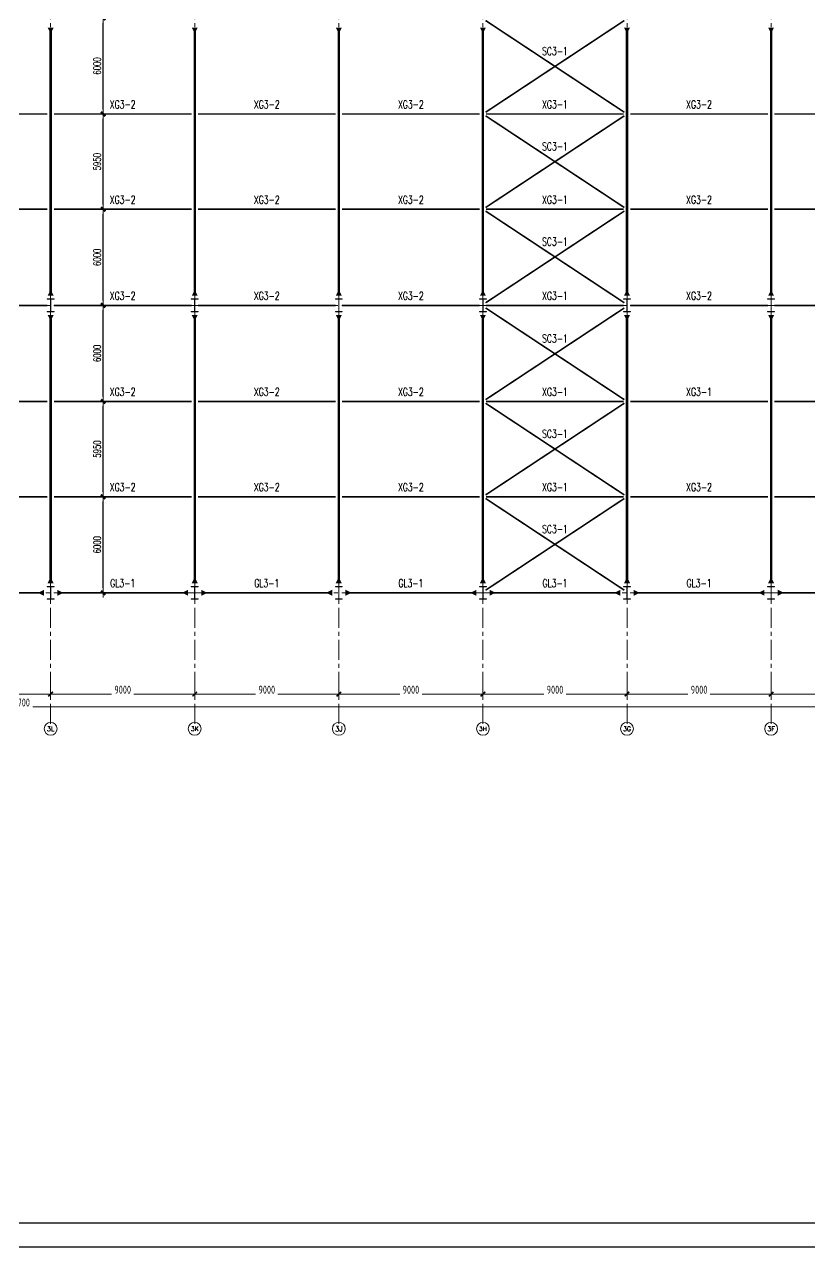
# Model space of a CAD drawing. Extents: x -1201378 to 2367219, y -619313 to 244905.
# Drawn here: x 424606 to 473642, y -296140 to -219754 of the extents above; entities that cross this region are included whole.
import ezdxf
from ezdxf.enums import TextEntityAlignment as Align

# ---------------------------------------------------------------- set-up
doc = ezdxf.new("R2010")
doc.units = 0
doc.header["$LTSCALE"] = 1000
doc.linetypes.add('CENTER', pattern=[2, 1.25, -0.25, 0.25, -0.25])
doc.layers.get('0').update_dxf_attribs({"linetype": 'CONTINUOUS'})
doc.layers.get('Defpoints').update_dxf_attribs({"linetype": 'CONTINUOUS'})
doc.layers.add('0-cxFrame', color=155, linetype='CONTINUOUS')
doc.layers.add('A-WINDOW', color=140, linetype='CONTINUOUS')
for name, color, linetype, lineweight in [('0-cxText', 131, 'CONTINUOUS', 25), ('S-axis', 111, 'CONTINUOUS', 0), ('S-bea', 40, 'CONTINUOUS', 0), ('S-col', 2, 'CONTINUOUS', 0), ('S-dim', 81, 'CONTINUOUS', 0), ('S-dote', 5, 'CENTER', 0), ('THIN', 7, 'CONTINUOUS', 0), ('柱间支撑', 6, 'CENTER', 0), ('梁', 4, 'CONTINUOUS', 18)]:
    doc.layers.add(name, color=color, linetype=linetype, lineweight=lineweight)
doc.styles.add('_TCH_AXIS', font='COMPLEX', dxfattribs={"bigfont": 'GBCBIG'})
doc.styles.add('cx_tuming', font='simhei.ttf')
doc.styles.add('cx_tuqian1', font='')
doc.styles.add('SS1', font='tj-romans1.shx', dxfattribs={"width": 0.7, "bigfont": 'tj-hztxt1.shx'})
doc.styles.add('TSSD_Dimension', font='tssdeng.shx', dxfattribs={"width": 0.7, "bigfont": 'hztxt.shx'})
doc.styles.add('TSSD_Rein', font='tj-romans1.shx', dxfattribs={"width": 0.7, "bigfont": 'tj-hztxt.shx'})
doc.styles.add('黑体', font='simhei.ttf', dxfattribs={"width": 0.8})
doc.styles.get('cx_tuqian1').set_extended_font_data('SimSun')
doc.dimstyles.new('S-150-ARCHI', dxfattribs={"dimscale": 150, "dimtxt": 3, "dimasz": 2, "dimexe": 2, "dimexo": 2, "dimgap": 1, "dimtad": 1, "dimdec": 0, "dimzin": 0, "dimdsep": 46, "dimtxsty": 'SS1', "dimblk1": 'TT', "dimblk2": 'TT', "dimsah": 1, "dimcen": 1, "dimclrd": 256, "dimclre": 256, "dimclrt": 256, "dimadec": 0, "dimazin": 0, "dimtfac": 1, "dimtdec": 0, "dimtix": 1, "dimtmove": 2, "dimatfit": 0, "dimldrblk": 'TT', "dimfxl": 2, "dimtolj": 1, "dimtzin": 0, "dimarcsym": 0})
doc.dimstyles.new('TSSD_200_200', dxfattribs={"dimtxt": 500, "dimasz": 200, "dimexe": 200, "dimexo": 500, "dimgap": 200, "dimtad": 1, "dimdec": 0, "dimzin": 0, "dimdsep": 46, "dimtxsty": 'TSSD_Dimension', "dimblk": 'ARCHTICK', "dimcen": 0, "dimdle": 200, "dimclrt": 7, "dimadec": 0, "dimazin": 0, "dimtfac": 1, "dimtdec": 0, "dimtix": 1, "dimtmove": 2, "dimatfit": 3, "dimfxl": 1, "dimtolj": 1, "dimtzin": 0, "dimarcsym": 0})

# ---------------------------------------------------------------- blocks, each defined once
blk = doc.blocks.new('w42343243')
at = {"layer": 'S-col'}
blk.add_lwpolyline([(-165069, 621020), (-164639, 621020), (-164639, 621002), (-164848, 621002), (-164848, 620238), (-164639, 620238), (-164639, 620220), (-165069, 620220), (-165069, 620238), (-164860, 620238), (-164860, 621002), (-165069, 621002)], close=True, dxfattribs=at)
blk = doc.blocks.new('42343')
at = {"layer": 'A-WINDOW'}
for p in [(-54000, -53750), (-45000, -53750), (-36000, -53750), (-27000, -53750), (-18000, -53750), (-9000, -53750), (-54000, -71700), (-45000, -71700), (-36000, -71700), (-27000, -71700), (-18000, -71700), (-9000, -71700)]:
    blk.add_blockref('w42343243', p, dxfattribs=at)
blk = doc.blocks.new('_ArchTick')
at = {"color": 0, "linetype": 'ByBlock', "const_width": 0.5}
blk.add_lwpolyline([(-0.71, -0.71), (0.71, 0.71)], dxfattribs=at)
blk = doc.blocks.new('*D497')
at = {"layer": 'Defpoints', "color": 0, "transparency": 16777216}
for p in [(-182758, -360718), (-173758, -360718), (-173758, -361576)]:
    blk.add_point(p, dxfattribs=at)
at = {"layer": 'S-axis', "color": 0, "lineweight": -2, "transparency": 16777216}
for p, q in [((-182758, -361218), (-182758, -361776)), ((-173758, -361218), (-173758, -361776)), ((-182958, -361576), (-178957, -361576)), ((-173558, -361576), (-177560, -361576))]:
    blk.add_line(p, q, dxfattribs=at)
at = {"layer": 'S-axis', "color": 0, "lineweight": -2, "transparency": 16777216, "xscale": 200, "yscale": 200, "zscale": 200, "rotation": 180}
blk.add_blockref('_ArchTick', (-182758, -361576), dxfattribs=at)
at = {"layer": 'S-axis', "color": 0, "lineweight": -2, "transparency": 16777216, "xscale": 200, "yscale": 200, "zscale": 200}
blk.add_blockref('_ArchTick', (-173758, -361576), dxfattribs=at)
at = {"layer": 'S-axis', "color": 7, "transparency": 16777216, "insert": (-178258, -361301), "char_height": 500, "attachment_point": 5, "style": 'TSSD_Dimension'}
blk.add_mtext('\\A1;9000', dxfattribs=at)
blk = doc.blocks.new('*D498')
at = {"layer": 'Defpoints', "color": 0, "transparency": 16777216}
for p in [(-173758, -360718), (-164758, -360718), (-164758, -361576)]:
    blk.add_point(p, dxfattribs=at)
at = {"layer": 'S-axis', "color": 0, "lineweight": -2, "transparency": 16777216}
for p, q in [((-173758, -361218), (-173758, -361776)), ((-164758, -361218), (-164758, -361776)), ((-173958, -361576), (-169957, -361576)), ((-164558, -361576), (-168560, -361576))]:
    blk.add_line(p, q, dxfattribs=at)
at = {"layer": 'S-axis', "color": 0, "lineweight": -2, "transparency": 16777216, "xscale": 200, "yscale": 200, "zscale": 200, "rotation": 180}
blk.add_blockref('_ArchTick', (-173758, -361576), dxfattribs=at)
at = {"layer": 'S-axis', "color": 0, "lineweight": -2, "transparency": 16777216, "xscale": 200, "yscale": 200, "zscale": 200}
blk.add_blockref('_ArchTick', (-164758, -361576), dxfattribs=at)
at = {"layer": 'S-axis', "color": 7, "transparency": 16777216, "insert": (-169258, -361301), "char_height": 500, "attachment_point": 5, "style": 'TSSD_Dimension'}
blk.add_mtext('\\A1;9000', dxfattribs=at)
blk = doc.blocks.new('*D499')
at = {"layer": 'Defpoints', "color": 0, "transparency": 16777216}
for p in [(-164758, -360718), (-155758, -360718), (-155758, -361576)]:
    blk.add_point(p, dxfattribs=at)
at = {"layer": 'S-axis', "color": 0, "lineweight": -2, "transparency": 16777216}
for p, q in [((-164758, -361218), (-164758, -361776)), ((-155758, -361218), (-155758, -361776)), ((-164958, -361576), (-160957, -361576)), ((-155558, -361576), (-159560, -361576))]:
    blk.add_line(p, q, dxfattribs=at)
at = {"layer": 'S-axis', "color": 0, "lineweight": -2, "transparency": 16777216, "xscale": 200, "yscale": 200, "zscale": 200, "rotation": 180}
blk.add_blockref('_ArchTick', (-164758, -361576), dxfattribs=at)
at = {"layer": 'S-axis', "color": 0, "lineweight": -2, "transparency": 16777216, "xscale": 200, "yscale": 200, "zscale": 200}
blk.add_blockref('_ArchTick', (-155758, -361576), dxfattribs=at)
at = {"layer": 'S-axis', "color": 7, "transparency": 16777216, "insert": (-160258, -361301), "char_height": 500, "attachment_point": 5, "style": 'TSSD_Dimension'}
blk.add_mtext('\\A1;9000', dxfattribs=at)
blk = doc.blocks.new('*D500')
at = {"layer": 'Defpoints', "color": 0, "transparency": 16777216}
for p in [(-155758, -360718), (-146758, -360718), (-146758, -361576)]:
    blk.add_point(p, dxfattribs=at)
at = {"layer": 'S-axis', "color": 0, "lineweight": -2, "transparency": 16777216}
for p, q in [((-155758, -361218), (-155758, -361776)), ((-146758, -361218), (-146758, -361776)), ((-155958, -361576), (-151957, -361576)), ((-146558, -361576), (-150560, -361576))]:
    blk.add_line(p, q, dxfattribs=at)
at = {"layer": 'S-axis', "color": 0, "lineweight": -2, "transparency": 16777216, "xscale": 200, "yscale": 200, "zscale": 200, "rotation": 180}
blk.add_blockref('_ArchTick', (-155758, -361576), dxfattribs=at)
at = {"layer": 'S-axis', "color": 0, "lineweight": -2, "transparency": 16777216, "xscale": 200, "yscale": 200, "zscale": 200}
blk.add_blockref('_ArchTick', (-146758, -361576), dxfattribs=at)
at = {"layer": 'S-axis', "color": 7, "transparency": 16777216, "insert": (-151258, -361301), "char_height": 500, "attachment_point": 5, "style": 'TSSD_Dimension'}
blk.add_mtext('\\A1;9000', dxfattribs=at)
blk = doc.blocks.new('*D501')
at = {"layer": 'Defpoints', "color": 0, "transparency": 16777216}
for p in [(-146758, -360718), (-137758, -360718), (-137758, -361576)]:
    blk.add_point(p, dxfattribs=at)
at = {"layer": 'S-axis', "color": 0, "lineweight": -2, "transparency": 16777216}
for p, q in [((-146758, -361218), (-146758, -361776)), ((-137758, -361218), (-137758, -361776)), ((-146958, -361576), (-142957, -361576)), ((-137558, -361576), (-141560, -361576))]:
    blk.add_line(p, q, dxfattribs=at)
at = {"layer": 'S-axis', "color": 0, "lineweight": -2, "transparency": 16777216, "xscale": 200, "yscale": 200, "zscale": 200, "rotation": 180}
blk.add_blockref('_ArchTick', (-146758, -361576), dxfattribs=at)
at = {"layer": 'S-axis', "color": 0, "lineweight": -2, "transparency": 16777216, "xscale": 200, "yscale": 200, "zscale": 200}
blk.add_blockref('_ArchTick', (-137758, -361576), dxfattribs=at)
at = {"layer": 'S-axis', "color": 7, "transparency": 16777216, "insert": (-142258, -361301), "char_height": 500, "attachment_point": 5, "style": 'TSSD_Dimension'}
blk.add_mtext('\\A1;9000', dxfattribs=at)
blk = doc.blocks.new('*D502')
at = {"layer": 'Defpoints', "color": 0, "transparency": 16777216}
for p in [(-137758, -360718), (-128758, -360718), (-128758, -361576)]:
    blk.add_point(p, dxfattribs=at)
at = {"layer": 'S-axis', "color": 0, "lineweight": -2, "transparency": 16777216}
for p, q in [((-137758, -361218), (-137758, -361776)), ((-128758, -361218), (-128758, -361776)), ((-137958, -361576), (-133957, -361576)), ((-128558, -361576), (-132560, -361576))]:
    blk.add_line(p, q, dxfattribs=at)
at = {"layer": 'S-axis', "color": 0, "lineweight": -2, "transparency": 16777216, "xscale": 200, "yscale": 200, "zscale": 200, "rotation": 180}
blk.add_blockref('_ArchTick', (-137758, -361576), dxfattribs=at)
at = {"layer": 'S-axis', "color": 0, "lineweight": -2, "transparency": 16777216, "xscale": 200, "yscale": 200, "zscale": 200}
blk.add_blockref('_ArchTick', (-128758, -361576), dxfattribs=at)
at = {"layer": 'S-axis', "color": 7, "transparency": 16777216, "insert": (-133258, -361301), "char_height": 500, "attachment_point": 5, "style": 'TSSD_Dimension'}
blk.add_mtext('\\A1;9000', dxfattribs=at)
blk = doc.blocks.new('*D503')
at = {"layer": 'Defpoints', "color": 0, "transparency": 16777216}
for p in [(-128758, -360718), (-119758, -360718), (-119758, -361576)]:
    blk.add_point(p, dxfattribs=at)
at = {"layer": 'S-axis', "color": 0, "lineweight": -2, "transparency": 16777216}
for p, q in [((-128758, -361218), (-128758, -361776)), ((-119758, -361218), (-119758, -361776)), ((-128958, -361576), (-124957, -361576)), ((-119558, -361576), (-123560, -361576))]:
    blk.add_line(p, q, dxfattribs=at)
at = {"layer": 'S-axis', "color": 0, "lineweight": -2, "transparency": 16777216, "xscale": 200, "yscale": 200, "zscale": 200, "rotation": 180}
blk.add_blockref('_ArchTick', (-128758, -361576), dxfattribs=at)
at = {"layer": 'S-axis', "color": 0, "lineweight": -2, "transparency": 16777216, "xscale": 200, "yscale": 200, "zscale": 200}
blk.add_blockref('_ArchTick', (-119758, -361576), dxfattribs=at)
at = {"layer": 'S-axis', "color": 7, "transparency": 16777216, "insert": (-124258, -361301), "char_height": 500, "attachment_point": 5, "style": 'TSSD_Dimension'}
blk.add_mtext('\\A1;9000', dxfattribs=at)
blk = doc.blocks.new('*D458')
at = {"layer": 'Defpoints', "color": 0, "transparency": 16777216}
for p in [(-268658, -360818), (-82958, -360818), (-82958, -362376)]:
    blk.add_point(p, dxfattribs=at)
at = {"layer": 'S-axis', "color": 0, "lineweight": -2, "transparency": 16777216}
for p, q in [((-268658, -361318), (-268658, -362576)), ((-82958, -361318), (-82958, -362576)), ((-268858, -362376), (-176749, -362376)), ((-82758, -362376), (-174868, -362376))]:
    blk.add_line(p, q, dxfattribs=at)
at = {"layer": 'S-axis', "color": 0, "lineweight": -2, "transparency": 16777216, "xscale": 200, "yscale": 200, "zscale": 200, "rotation": 180}
blk.add_blockref('_ArchTick', (-268658, -362376), dxfattribs=at)
at = {"layer": 'S-axis', "color": 0, "lineweight": -2, "transparency": 16777216, "xscale": 200, "yscale": 200, "zscale": 200}
blk.add_blockref('_ArchTick', (-82958, -362376), dxfattribs=at)
at = {"layer": 'S-axis', "color": 7, "transparency": 16777216, "insert": (-175808, -362101), "char_height": 500, "attachment_point": 5, "style": 'TSSD_Dimension'}
blk.add_mtext('\\A1;185700', dxfattribs=at)
blk = doc.blocks.new('TK22.A0 L(Dragon)')
at = {"layer": '0-cxFrame', "color": 7, "const_width": 0.5}
blk.add_lwpolyline([(0, 0), (-1486, 0), (-1486, 841), (0, 841)], close=True, dxfattribs=at)
at = {"layer": '0-cxFrame', "const_width": 0.5}
blk.add_lwpolyline([(-80, 10), (-1466, 10), (-1466, 831), (-80, 831)], close=True, dxfattribs=at)
at = {"style": '黑体', "flags": 4}
blk.add_attdef('图幅', text='', height=3.3, dxfattribs=at).set_placement((-40, 3), align=Align.RIGHT)
at = {"layer": '0-cxText', "flags": 4}
for tag, height, style, p in [('建设单位', 3.5, 'cx_tuming', (-45, 240)), ('项目名称', 3.5, 'cx_tuming', (-45, 210)), ('子项名称', 3.5, 'cx_tuming', (-45, 180)), ('工程编号', 3.3, 'cx_tuqian1', (-35, 165)), ('图名1', 3.5, 'cx_tuming', (-45, 87)), ('图名2', 3.5, 'cx_tuming', (-45, 79)), ('图名3', 3.5, 'cx_tuming', (-45, 71)), ('出图日期', 3.3, 'cx_tuqian1', (-39, 60)), ('专业', 3.3, 'cx_tuqian1', (-55, 52)), ('图号', 3.3, 'cx_tuqian1', (-55, 44)), ('版次', 3.3, 'cx_tuqian1', (-20, 44))]:
    blk.add_attdef(tag, text='', height=height, dxfattribs=dict(at, style=style)).set_placement(p, align=Align.MIDDLE)
at = {"layer": 'Defpoints', "color": 6, "flags": 4}
for tag, height, style, p in [('tufu', 3.3, '黑体', (-12, 12)), ('dwfname', 4, 'cx_tuqian1', (-80, 3))]:
    blk.add_attdef(tag, text='', height=height, dxfattribs=dict(at, style=style)).set_placement(p, align=Align.RIGHT)
blk = doc.blocks.new('TT')
blk.add_line((-0.97, 0), (0.97, 0))
at = {"const_width": 0.45}
blk.add_lwpolyline([(-0.44, -0.44), (0.44, 0.44)], dxfattribs=at)
blk = doc.blocks.new('*D5958')
at = {"layer": 'Defpoints', "color": 0, "transparency": 16777216}
for p in [(429523, -249248), (430742, -249248), (430742, -255248)]:
    blk.add_point(p, dxfattribs=at)
at = {"layer": 'S-dim', "lineweight": -2, "transparency": 16777216}
for p, q in [((430442, -249248), (429223, -249248)), ((429523, -254948), (429523, -249548)), ((430442, -255248), (429223, -255248))]:
    blk.add_line(p, q, dxfattribs=at)
at = {"layer": 'S-dim', "lineweight": -2, "transparency": 16777216, "xscale": 300, "yscale": 300, "zscale": 300}
for p, rotation in [((429523, -249248), 90), ((429523, -255248), 270)]:
    blk.add_blockref('TT', p, dxfattribs=dict(at, rotation=rotation))
at = {"layer": 'S-dim', "transparency": 16777216, "insert": (429148, -252248), "char_height": 450, "attachment_point": 5, "rotation": 90, "style": 'SS1'}
blk.add_mtext('\\A1;6000', dxfattribs=at)
blk = doc.blocks.new('*D5959')
at = {"layer": 'Defpoints', "color": 0, "transparency": 16777216}
for p in [(429523, -243298), (430742, -243298), (430742, -249248)]:
    blk.add_point(p, dxfattribs=at)
at = {"layer": 'S-dim', "lineweight": -2, "transparency": 16777216}
for p, q in [((430442, -243298), (429223, -243298)), ((429523, -248948), (429523, -243598)), ((430442, -249248), (429223, -249248))]:
    blk.add_line(p, q, dxfattribs=at)
at = {"layer": 'S-dim', "lineweight": -2, "transparency": 16777216, "xscale": 300, "yscale": 300, "zscale": 300}
for p, rotation in [((429523, -243298), 90), ((429523, -249248), 270)]:
    blk.add_blockref('TT', p, dxfattribs=dict(at, rotation=rotation))
at = {"layer": 'S-dim', "transparency": 16777216, "insert": (429148, -246273), "char_height": 450, "attachment_point": 5, "rotation": 90, "style": 'SS1'}
blk.add_mtext('\\A1;5950', dxfattribs=at)
blk = doc.blocks.new('*D5960')
at = {"layer": 'Defpoints', "color": 0, "transparency": 16777216}
for p in [(429523, -237298), (430742, -237298), (430742, -243298)]:
    blk.add_point(p, dxfattribs=at)
at = {"layer": 'S-dim', "lineweight": -2, "transparency": 16777216}
for p, q in [((430442, -237298), (429223, -237298)), ((429523, -242998), (429523, -237598)), ((430442, -243298), (429223, -243298))]:
    blk.add_line(p, q, dxfattribs=at)
at = {"layer": 'S-dim', "lineweight": -2, "transparency": 16777216, "xscale": 300, "yscale": 300, "zscale": 300}
for p, rotation in [((429523, -237298), 90), ((429523, -243298), 270)]:
    blk.add_blockref('TT', p, dxfattribs=dict(at, rotation=rotation))
at = {"layer": 'S-dim', "transparency": 16777216, "insert": (429148, -240298), "char_height": 450, "attachment_point": 5, "rotation": 90, "style": 'SS1'}
blk.add_mtext('\\A1;6000', dxfattribs=at)
blk = doc.blocks.new('*D5961')
at = {"layer": 'Defpoints', "color": 0, "transparency": 16777216}
for p in [(429523, -231298), (430742, -231298), (430742, -237298)]:
    blk.add_point(p, dxfattribs=at)
at = {"layer": 'S-dim', "lineweight": -2, "transparency": 16777216}
for p, q in [((430442, -231298), (429223, -231298)), ((429523, -236998), (429523, -231598)), ((430442, -237298), (429223, -237298))]:
    blk.add_line(p, q, dxfattribs=at)
at = {"layer": 'S-dim', "lineweight": -2, "transparency": 16777216, "xscale": 300, "yscale": 300, "zscale": 300}
for p, rotation in [((429523, -231298), 90), ((429523, -237298), 270)]:
    blk.add_blockref('TT', p, dxfattribs=dict(at, rotation=rotation))
at = {"layer": 'S-dim', "transparency": 16777216, "insert": (429148, -234298), "char_height": 450, "attachment_point": 5, "rotation": 90, "style": 'SS1'}
blk.add_mtext('\\A1;6000', dxfattribs=at)
blk = doc.blocks.new('*D5962')
at = {"layer": 'Defpoints', "color": 0, "transparency": 16777216}
for p in [(429523, -225348), (430742, -225348), (430742, -231298)]:
    blk.add_point(p, dxfattribs=at)
at = {"layer": 'S-dim', "lineweight": -2, "transparency": 16777216}
for p, q in [((430442, -225348), (429223, -225348)), ((429523, -230998), (429523, -225648)), ((430442, -231298), (429223, -231298))]:
    blk.add_line(p, q, dxfattribs=at)
at = {"layer": 'S-dim', "lineweight": -2, "transparency": 16777216, "xscale": 300, "yscale": 300, "zscale": 300}
for p, rotation in [((429523, -225348), 90), ((429523, -231298), 270)]:
    blk.add_blockref('TT', p, dxfattribs=dict(at, rotation=rotation))
at = {"layer": 'S-dim', "transparency": 16777216, "insert": (429148, -228323), "char_height": 450, "attachment_point": 5, "rotation": 90, "style": 'SS1'}
blk.add_mtext('\\A1;5950', dxfattribs=at)
blk = doc.blocks.new('*D5963')
at = {"layer": 'Defpoints', "color": 0, "transparency": 16777216}
for p in [(429523, -219348), (430742, -219348), (430742, -225348)]:
    blk.add_point(p, dxfattribs=at)
at = {"layer": 'S-dim', "lineweight": -2, "transparency": 16777216}
for p, q in [((430442, -219348), (429223, -219348)), ((429523, -225048), (429523, -219648)), ((430442, -225348), (429223, -225348))]:
    blk.add_line(p, q, dxfattribs=at)
at = {"layer": 'S-dim', "lineweight": -2, "transparency": 16777216, "xscale": 300, "yscale": 300, "zscale": 300}
for p, rotation in [((429523, -219348), 90), ((429523, -225348), 270)]:
    blk.add_blockref('TT', p, dxfattribs=dict(at, rotation=rotation))
at = {"layer": 'S-dim', "transparency": 16777216, "insert": (429148, -222348), "char_height": 450, "attachment_point": 5, "rotation": 90, "style": 'SS1'}
blk.add_mtext('\\A1;6000', dxfattribs=at)
blk = doc.blocks.new('3#轴网')
at = {"layer": 'S-axis'}
for centre in [(-173758.5, -363744.2), (-164758.5, -363744.2), (-155758.5, -363744.2), (-146758.5, -363744.2), (-137758.5, -363744.2), (-128758.5, -363744.2)]:
    blk.add_circle(centre, 400, dxfattribs=at)
at = {"layer": 'S-dote'}
for p, q in [((-173758.5, -363428.2), (-173758.5, -277944.2)), ((-164758.5, -363428.2), (-164758.5, -277944.2)), ((-155758.5, -363428.2), (-155758.5, -277944.2)), ((-146758.5, -363428.2), (-146758.5, -277944.2)), ((-137758.5, -363428.2), (-137758.5, -277944.2)), ((-128758.5, -363428.2), (-128758.5, -277944.2)), ((-78316.2, -337298.2), (-273210.6, -337298.2)), ((-78316.2, -355248.2), (-273210.6, -355248.2))]:
    blk.add_line(p, q, dxfattribs=at)
at = {"layer": 'S-axis', "style": '_TCH_AXIS'}
for s, height, p, p2 in [('3J', 321.14, (-155987.8, -363904.8), (-155529.1, -363904.8)), ('3L', 294.28, (-173996.7, -363891.4), (-173520.2, -363891.4)), ('3K', 270.86, (-165003.5, -363879.7), (-164513.4, -363879.7)), ('3H', 265.5, (-147005, -363877), (-146511.9, -363877)), ('3G', 276.42, (-138002, -363882.4), (-137515, -363882.4)), ('3F', 288.12, (-128998.6, -363888.3), (-128518.4, -363888.3))]:
    blk.add_text(s, height=height, dxfattribs=at).set_placement(p, p2, align=Align.FIT)
at = {"layer": 'S-axis'}
for base, p1, p2, picture, middle in [((-82958.5, -362376), (-268658.5, -360818), (-82958.5, -360818), '*D458', (-175808.5, -362101)), ((-173758.5, -361576), (-182758.5, -360718), (-173758.5, -360718), '*D497', (-178258.5, -361301)), ((-164758.5, -361576), (-173758.5, -360718), (-164758.5, -360718), '*D498', (-169258.5, -361301)), ((-155758.5, -361576), (-164758.5, -360718), (-155758.5, -360718), '*D499', (-160258.5, -361301)), ((-146758.5, -361576), (-155758.5, -360718), (-146758.5, -360718), '*D500', (-151258.5, -361301)), ((-137758.5, -361576), (-146758.5, -360718), (-137758.5, -360718), '*D501', (-142258.5, -361301)), ((-128758.5, -361576), (-137758.5, -360718), (-128758.5, -360718), '*D502', (-133258.5, -361301)), ((-119758.5, -361576), (-128758.5, -360718), (-119758.5, -360718), '*D503', (-124258.5, -361301))]:
    dim = blk.add_linear_dim(base=base, p1=p1, p2=p2, angle=0, dimstyle='TSSD_200_200', dxfattribs=at)
    dim.commit()
    dim.dimension.update_dxf_attribs({"geometry": picture, "text_midpoint": middle, "dimtype": 161})

msp = doc.modelspace()

# ---------------------------------------------------------------- linework, layer by layer
at = {"layer": 'S-bea'}
for points in [[(426241.5, -219948.2, 375, 0, 0), (426241.5, -220323.2, 375, 0, 0)], [(435241.5, -219948.2, 375, 0, 0), (435241.5, -220323.2, 375, 0, 0)], [(444241.5, -219948.2, 375, 0, 0), (444241.5, -220323.2, 375, 0, 0)], [(453241.5, -219948.2, 375, 0, 0), (453241.5, -220323.2, 375, 0, 0)], [(462241.5, -219948.2, 375, 0, 0), (462241.5, -220323.2, 375, 0, 0)], [(471241.5, -219948.2, 375, 0, 0), (471241.5, -220323.2, 375, 0, 0)], [(426241.5, -236698.2, 375, 0, 0), (426241.5, -236323.2, 375, 0, 0)], [(435241.5, -236698.2, 375, 0, 0), (435241.5, -236323.2, 375, 0, 0)], [(444241.5, -236698.2, 375, 0, 0), (444241.5, -236323.2, 375, 0, 0)], [(453241.5, -236698.2, 375, 0, 0), (453241.5, -236323.2, 375, 0, 0)], [(462241.5, -236698.2, 375, 0, 0), (462241.5, -236323.2, 375, 0, 0)], [(471241.5, -236698.2, 375, 0, 0), (471241.5, -236323.2, 375, 0, 0)], [(426241.5, -237898.2, 375, 0, 0), (426241.5, -238273.2, 375, 0, 0)], [(435241.5, -237898.2, 375, 0, 0), (435241.5, -238273.2, 375, 0, 0)], [(444241.5, -237898.2, 375, 0, 0), (444241.5, -238273.2, 375, 0, 0)], [(453241.5, -237898.2, 375, 0, 0), (453241.5, -238273.2, 375, 0, 0)], [(462241.5, -237898.2, 375, 0, 0), (462241.5, -238273.2, 375, 0, 0)], [(471241.5, -237898.2, 375, 0, 0), (471241.5, -238273.2, 375, 0, 0)], [(426241.5, -254648.2, 375, 0, 0), (426241.5, -254273.2, 375, 0, 0)], [(435241.5, -254648.2, 375, 0, 0), (435241.5, -254273.2, 375, 0, 0)], [(444241.5, -254648.2, 375, 0, 0), (444241.5, -254273.2, 375, 0, 0)], [(453241.5, -254648.2, 375, 0, 0), (453241.5, -254273.2, 375, 0, 0)], [(462241.5, -254648.2, 375, 0, 0), (462241.5, -254273.2, 375, 0, 0)], [(471241.5, -254648.2, 375, 0, 0), (471241.5, -254273.2, 375, 0, 0)], [(425826.5, -255248.2, 375, 0, 0), (425451.5, -255248.2, 375, 0, 0)], [(426656.5, -255248.2, 375, 0, 0), (427031.5, -255248.2, 375, 0, 0)], [(434826.5, -255248.2, 375, 0, 0), (434451.5, -255248.2, 375, 0, 0)], [(435656.5, -255248.2, 375, 0, 0), (436031.5, -255248.2, 375, 0, 0)], [(443826.5, -255248.2, 375, 0, 0), (443451.5, -255248.2, 375, 0, 0)], [(444656.5, -255248.2, 375, 0, 0), (445031.5, -255248.2, 375, 0, 0)], [(452826.5, -255248.2, 375, 0, 0), (452451.5, -255248.2, 375, 0, 0)], [(453656.5, -255248.2, 375, 0, 0), (454031.5, -255248.2, 375, 0, 0)], [(461826.5, -255248.2, 375, 0, 0), (461451.5, -255248.2, 375, 0, 0)], [(462656.5, -255248.2, 375, 0, 0), (463031.5, -255248.2, 375, 0, 0)], [(470826.5, -255248.2, 375, 0, 0), (470451.5, -255248.2, 375, 0, 0)], [(471656.5, -255248.2, 375, 0, 0), (472031.5, -255248.2, 375, 0, 0)]]:
    msp.add_lwpolyline(points, format="xyseb", dxfattribs=at)
at = {"layer": 'S-bea', "const_width": 150}
for points in [[(426241.5, -219948.2), (426241.5, -236698.2)], [(435241.5, -219948.2), (435241.5, -236698.2)], [(444241.5, -219948.2), (444241.5, -236698.2)], [(453241.5, -219948.2), (453241.5, -236698.2)], [(462241.5, -219948.2), (462241.5, -236698.2)], [(471241.5, -219948.2), (471241.5, -236698.2)], [(426241.5, -237898.2), (426241.5, -254648.2)], [(435241.5, -237898.2), (435241.5, -254648.2)], [(444241.5, -237898.2), (444241.5, -254648.2)], [(453241.5, -237898.2), (453241.5, -254648.2)], [(462241.5, -237898.2), (462241.5, -254648.2)], [(471241.5, -237898.2), (471241.5, -254648.2)]]:
    msp.add_lwpolyline(points, dxfattribs=at)
at = {"layer": '柱间支撑', "linetype": 'Continuous', "const_width": 100}
for points in [[(453408.4, -225237.9), (462074.7, -219508.5)], [(453408.4, -219508.5), (462074.7, -225237.9)], [(417441.5, -225348.2), (426041.5, -225348.2)], [(426441.5, -225348.2), (435041.5, -225348.2)], [(435441.5, -225348.2), (444041.5, -225348.2)], [(444441.5, -225348.2), (453041.5, -225348.2)], [(453441.5, -225348.2), (462041.5, -225348.2)], [(462441.5, -225348.2), (471041.5, -225348.2)], [(471441.5, -225348.2), (480041.5, -225348.2)], [(453408.4, -231187.9), (462074.7, -225458.5)], [(453408.4, -225458.5), (462074.7, -231187.9)], [(417441.5, -231298.2), (426041.5, -231298.2)], [(426441.5, -231298.2), (435041.5, -231298.2)], [(435441.5, -231298.2), (444041.5, -231298.2)], [(444441.5, -231298.2), (453041.5, -231298.2)], [(453408.4, -237137.9), (462074.7, -231408.5)], [(453408.4, -231408.5), (462074.7, -237137.9)], [(453441.5, -231298.2), (462041.5, -231298.2)], [(462441.5, -231298.2), (471041.5, -231298.2)], [(471441.5, -231298.2), (480041.5, -231298.2)], [(417441.5, -237298.2), (426041.5, -237298.2)], [(426441.5, -237298.2), (435041.5, -237298.2)], [(435441.5, -237298.2), (444041.5, -237298.2)], [(444441.5, -237298.2), (453041.5, -237298.2)], [(453408.4, -243187.9), (462074.7, -237458.5)], [(453408.4, -237458.5), (462074.7, -243187.9)], [(453441.5, -237298.2), (462041.5, -237298.2)], [(462441.5, -237298.2), (471041.5, -237298.2)], [(471441.5, -237298.2), (480041.5, -237298.2)], [(417441.5, -243298.2), (426041.5, -243298.2)], [(426441.5, -243298.2), (435041.5, -243298.2)], [(435441.5, -243298.2), (444041.5, -243298.2)], [(444441.5, -243298.2), (453041.5, -243298.2)], [(453408.4, -249137.9), (462074.7, -243408.5)], [(453408.4, -243408.5), (462074.7, -249137.9)], [(453441.5, -243298.2), (462041.5, -243298.2)], [(462441.5, -243298.2), (471041.5, -243298.2)], [(471441.5, -243298.2), (480041.5, -243298.2)], [(417441.5, -249248.2), (426041.5, -249248.2)], [(426441.5, -249248.2), (435041.5, -249248.2)], [(435441.5, -249248.2), (444041.5, -249248.2)], [(444441.5, -249248.2), (453041.5, -249248.2)], [(453408.4, -255087.9), (462074.7, -249358.5)], [(453408.4, -249358.5), (462074.7, -255087.9)], [(453441.5, -249248.2), (462041.5, -249248.2)], [(462441.5, -249248.2), (471041.5, -249248.2)], [(471441.5, -249248.2), (480041.5, -249248.2)]]:
    msp.add_lwpolyline(points, dxfattribs=at)
at = {"layer": '梁', "linetype": 'Continuous', "const_width": 100}
for points in [[(417656.5, -255248.2), (425826.5, -255248.2)], [(426656.5, -255248.2), (434826.5, -255248.2)], [(435656.5, -255248.2), (443826.5, -255248.2)], [(444656.5, -255248.2), (452826.5, -255248.2)], [(453656.5, -255248.2), (461826.5, -255248.2)], [(462656.5, -255248.2), (470826.5, -255248.2)], [(471656.5, -255248.2), (479826.5, -255248.2)]]:
    msp.add_lwpolyline(points, dxfattribs=at)

# ---------------------------------------------------------------- block references
at = {"layer": '0-cxFrame', "xscale": 150, "yscale": 150, "zscale": 150}
msp.add_blockref('TK22.A0 L(Dragon)', (535008.3, -296102.2), dxfattribs=at)
at = {"layer": 'S-axis'}
msp.add_blockref('3#轴网', (600000, 100000), dxfattribs=at)
at = {"layer": 'S-col'}
msp.add_blockref('42343', (645095.7, -804168.2), dxfattribs=at)

# ---------------------------------------------------------------- texts
at = {"layer": 'THIN', "style": 'TSSD_Rein', "width": 0.7}
for s, p in [('SC3-1', (457739.9, -221819.5)), ('XG3-2', (430741.5, -225148.2)), ('XG3-2', (439741.5, -225148.2)), ('XG3-2', (448741.5, -225148.2)), ('XG3-1', (457741.5, -225148.2)), ('XG3-2', (466741.5, -225148.2)), ('SC3-1', (457739.9, -227769.5)), ('XG3-2', (430741.5, -231098.2)), ('XG3-2', (439741.5, -231098.2)), ('XG3-2', (448741.5, -231098.2)), ('XG3-1', (457741.5, -231098.2)), ('XG3-2', (466741.5, -231098.2)), ('SC3-1', (457739.9, -233719.5)), ('XG3-2', (430741.5, -237098.2)), ('XG3-2', (439741.5, -237098.2)), ('XG3-2', (448741.5, -237098.2)), ('XG3-1', (457741.5, -237098.2)), ('XG3-2', (466741.5, -237098.2)), ('SC3-1', (457739.9, -239769.5)), ('XG3-2', (430741.5, -243098.2)), ('XG3-2', (439741.5, -243098.2)), ('XG3-2', (448741.5, -243098.2)), ('XG3-1', (457741.5, -243098.2)), ('XG3-1', (466741.5, -243098.2)), ('SC3-1', (457739.9, -245719.5)), ('XG3-2', (430741.5, -249048.2)), ('XG3-2', (439741.5, -249048.2)), ('XG3-2', (448741.5, -249048.2)), ('XG3-1', (457741.5, -249048.2)), ('XG3-2', (466741.5, -249048.2)), ('SC3-1', (457739.9, -251669.5)), ('GL3-1', (430741.5, -255048.2)), ('GL3-1', (439741.5, -255048.2)), ('GL3-1', (448741.5, -255048.2)), ('GL3-1', (457741.5, -255048.2)), ('GL3-1', (466741.5, -255048.2))]:
    msp.add_text(s, height=500, dxfattribs=at).set_placement(p, align=Align.BOTTOM_CENTER)

# ---------------------------------------------------------------- dimensions: what is measured, and where the dimension line sits
at = {"layer": 'S-dim'}
for base, p1, p2, picture, middle in [((429523.3, -219348.2), (430741.5, -225348.2), (430741.5, -219348.2), '*D5963', (429148.3, -222348.2)), ((429523.3, -225348.2), (430741.5, -231298.2), (430741.5, -225348.2), '*D5962', (429148.3, -228323.2)), ((429523.3, -231298.2), (430741.5, -237298.2), (430741.5, -231298.2), '*D5961', (429148.3, -234298.2)), ((429523.3, -237298.2), (430741.5, -243298.2), (430741.5, -237298.2), '*D5960', (429148.3, -240298.2)), ((429523.3, -243298.2), (430741.5, -249248.2), (430741.5, -243298.2), '*D5959', (429148.3, -246273.2)), ((429523.3, -249248.2), (430741.5, -255248.2), (430741.5, -249248.2), '*D5958', (429148.3, -252248.2))]:
    dim = msp.add_linear_dim(base=base, p1=p1, p2=p2, angle=90, dimstyle='S-150-ARCHI', dxfattribs=at)
    dim.commit()
    dim.dimension.update_dxf_attribs({"geometry": picture, "text_midpoint": middle})

doc.saveas('drawing.dxf')
